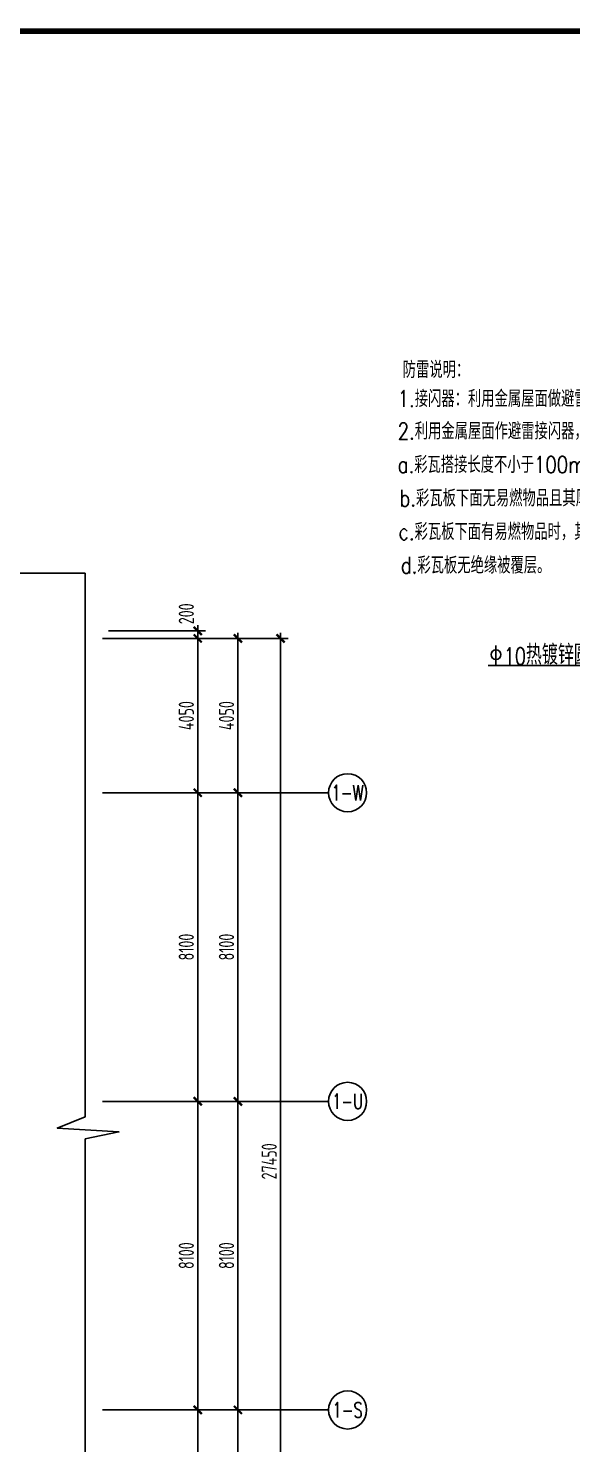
# Model space of a CAD drawing. Extents: x 696723 to 884653, y 341097 to 591307.
# Drawn here: x 778397 to 792666, y 405625 to 442776 of the extents above; entities that cross this region are included whole.
import ezdxf
from ezdxf.enums import TextEntityAlignment as Align

# ---------------------------------------------------------------- set-up
doc = ezdxf.new("R2010")
doc.units = 0
doc.header["$LTSCALE"] = 1000
doc.linetypes.add('30', pattern=[0])
doc.layers.get('0').update_dxf_attribs({"linetype": 'CONTINUOUS'})
doc.layers.get('Defpoints').update_dxf_attribs({"linetype": 'CONTINUOUS'})
for name, color, linetype in [('AXIS', 253, '30'), ('AXIS_NUM', 7, 'CONTINUOUS'), ('DIM', 3, 'CONTINUOUS'), ('E-BZ', 4, 'CONTINUOUS'), ('TEL_TEXT', 7, 'CONTINUOUS')]:
    doc.layers.add(name, color=color, linetype=linetype)
doc.styles.add('_TEL_DIM', font='SIMPLEX', dxfattribs={"width": 0.8, "height": 3.5, "bigfont": 'HZTXT'})
doc.styles.add('TSSD_Axis', font='Complex.shx', dxfattribs={"width": 0.7, "bigfont": 'hztxt.shx'})
doc.styles.add('TSSD_Dimension', font='Tssdeng.shx', dxfattribs={"width": 0.7, "bigfont": 'hztxt.shx'})
doc.dimstyles.new('TSSD_100_100$0', dxfattribs={"dimtxt": 300, "dimasz": 100, "dimexe": 100, "dimexo": 300, "dimgap": 100, "dimtad": 1, "dimdec": 0, "dimzin": 0, "dimdsep": 46, "dimtxsty": 'TSSD_Dimension', "dimblk": 'ARCHTICK', "dimcen": 0, "dimdle": 100, "dimclrd": 3, "dimclre": 3, "dimclrt": 7, "dimazin": 0, "dimtfac": 1, "dimtdec": 0, "dimtix": 1, "dimtmove": 2, "dimatfit": 3, "dimldrblk": 'ARCHTICK', "dimfxl": 1, "dimtolj": 1, "dimtzin": 0, "dimarcsym": 0})

# ---------------------------------------------------------------- blocks, each defined once
blk = doc.blocks.new('ts_axno')
at = {"color": 0, "linetype": 'ByBlock', "lineweight": -2}
blk.add_circle((0, 0), 0.5, dxfattribs=at)
at = {"color": 0, "linetype": 'ByBlock', "lineweight": -2, "style": 'TSSD_Axis', "width": 0.7}
blk.add_attdef('A', text='', height=0.6, dxfattribs=at).set_placement((0, 0), align=Align.MIDDLE_CENTER)
blk = doc.blocks.new('_ArchTick')
at = {"color": 0, "linetype": 'ByBlock', "const_width": 0.4}
blk.add_lwpolyline([(-0.71, -0.71), (0.71, 0.71)], dxfattribs=at)
blk = doc.blocks.new('*D21')
at = {"layer": 'Defpoints', "color": 0}
for p in [(780098, 406511), (783901, 406511), (780098, 399311)]:
    blk.add_point(p, dxfattribs=at)
at = {"layer": 'DIM', "color": 3, "lineweight": -2}
for p, q in [((780498, 406511), (784101, 406511)), ((783901, 399161), (783901, 406661)), ((780498, 399311), (784101, 399311))]:
    blk.add_line(p, q, dxfattribs=at)
at = {"layer": 'DIM', "color": 3, "lineweight": -2, "xscale": 150, "yscale": 150, "zscale": 150}
for p, rotation in [((783901, 406511), 90), ((783901, 399311), 270)]:
    blk.add_blockref('_ArchTick', p, dxfattribs=dict(at, rotation=rotation))
at = {"layer": 'DIM', "color": 7, "insert": (783601, 402911), "char_height": 400, "attachment_point": 5, "rotation": 90, "style": 'TSSD_Dimension'}
blk.add_mtext('\\A1;7200', dxfattribs=at)
blk = doc.blocks.new('*D22')
at = {"layer": 'Defpoints', "color": 0}
for p in [(780098, 414611), (783901, 414611), (780098, 406511)]:
    blk.add_point(p, dxfattribs=at)
at = {"layer": 'DIM', "color": 3, "lineweight": -2}
for p, q in [((780498, 414611), (784101, 414611)), ((783901, 406361), (783901, 414761)), ((780498, 406511), (784101, 406511))]:
    blk.add_line(p, q, dxfattribs=at)
at = {"layer": 'DIM', "color": 3, "lineweight": -2, "xscale": 150, "yscale": 150, "zscale": 150}
for p, rotation in [((783901, 414611), 90), ((783901, 406511), 270)]:
    blk.add_blockref('_ArchTick', p, dxfattribs=dict(at, rotation=rotation))
at = {"layer": 'DIM', "color": 7, "insert": (783601, 410561), "char_height": 400, "attachment_point": 5, "rotation": 90, "style": 'TSSD_Dimension'}
blk.add_mtext('\\A1;8100', dxfattribs=at)
blk = doc.blocks.new('*D23')
at = {"layer": 'Defpoints', "color": 0}
for p in [(780098, 422711), (783901, 422711), (780098, 414611)]:
    blk.add_point(p, dxfattribs=at)
at = {"layer": 'DIM', "color": 3, "lineweight": -2}
for p, q in [((783901, 414461), (783901, 422861)), ((780498, 422711), (784101, 422711)), ((780498, 414611), (784101, 414611))]:
    blk.add_line(p, q, dxfattribs=at)
at = {"layer": 'DIM', "color": 3, "lineweight": -2, "xscale": 150, "yscale": 150, "zscale": 150}
for p, rotation in [((783901, 422711), 90), ((783901, 414611), 270)]:
    blk.add_blockref('_ArchTick', p, dxfattribs=dict(at, rotation=rotation))
at = {"layer": 'DIM', "color": 7, "insert": (783601, 418661), "char_height": 400, "attachment_point": 5, "rotation": 90, "style": 'TSSD_Dimension'}
blk.add_mtext('\\A1;8100', dxfattribs=at)
blk = doc.blocks.new('*D24')
at = {"layer": 'Defpoints', "color": 0}
for p in [(780098, 426761), (783901, 426761), (780098, 422711)]:
    blk.add_point(p, dxfattribs=at)
at = {"layer": 'DIM', "color": 3, "lineweight": -2}
for p, q in [((783901, 422561), (783901, 426911)), ((780498, 426761), (784101, 426761)), ((780498, 422711), (784101, 422711))]:
    blk.add_line(p, q, dxfattribs=at)
at = {"layer": 'DIM', "color": 3, "lineweight": -2, "xscale": 150, "yscale": 150, "zscale": 150}
for p, rotation in [((783901, 426761), 90), ((783901, 422711), 270)]:
    blk.add_blockref('_ArchTick', p, dxfattribs=dict(at, rotation=rotation))
at = {"layer": 'DIM', "color": 7, "insert": (783601, 424736), "char_height": 400, "attachment_point": 5, "rotation": 90, "style": 'TSSD_Dimension'}
blk.add_mtext('\\A1;4050', dxfattribs=at)
blk = doc.blocks.new('*D25')
at = {"layer": 'Defpoints', "color": 0}
for p in [(780398, 426761), (785023, 426761), (780246, 399311)]:
    blk.add_point(p, dxfattribs=at)
at = {"layer": 'DIM', "color": 3, "lineweight": -2}
for p, q in [((785023, 399161), (785023, 426911)), ((780798, 426761), (785223, 426761)), ((780646, 399311), (785223, 399311))]:
    blk.add_line(p, q, dxfattribs=at)
at = {"layer": 'DIM', "color": 3, "lineweight": -2, "xscale": 150, "yscale": 150, "zscale": 150}
for p, rotation in [((785023, 426761), 90), ((785023, 399311), 270)]:
    blk.add_blockref('_ArchTick', p, dxfattribs=dict(at, rotation=rotation))
at = {"layer": 'DIM', "color": 7, "insert": (784723, 413036), "char_height": 400, "attachment_point": 5, "rotation": 90, "style": 'TSSD_Dimension'}
blk.add_mtext('\\A1;27450', dxfattribs=at)
blk = doc.blocks.new('*D13')
at = {"layer": 'Defpoints', "color": 0}
for p in [(779946, 406511), (782846, 406511), (779946, 399311)]:
    blk.add_point(p, dxfattribs=at)
at = {"layer": 'DIM', "color": 3, "lineweight": -2}
for p, q in [((780346, 406511), (783046, 406511)), ((782846, 399161), (782846, 406661)), ((780346, 399311), (783046, 399311))]:
    blk.add_line(p, q, dxfattribs=at)
at = {"layer": 'DIM', "color": 3, "lineweight": -2, "xscale": 150, "yscale": 150, "zscale": 150}
for p, rotation in [((782846, 406511), 90), ((782846, 399311), 270)]:
    blk.add_blockref('_ArchTick', p, dxfattribs=dict(at, rotation=rotation))
at = {"layer": 'DIM', "color": 7, "insert": (782546, 402911), "char_height": 400, "attachment_point": 5, "rotation": 90, "style": 'TSSD_Dimension'}
blk.add_mtext('\\A1;7200', dxfattribs=at)
blk = doc.blocks.new('*D14')
at = {"layer": 'Defpoints', "color": 0}
for p in [(779946, 414611), (782846, 414611), (779946, 406511)]:
    blk.add_point(p, dxfattribs=at)
at = {"layer": 'DIM', "color": 3, "lineweight": -2}
for p, q in [((780346, 414611), (783046, 414611)), ((782846, 406361), (782846, 414761)), ((780346, 406511), (783046, 406511))]:
    blk.add_line(p, q, dxfattribs=at)
at = {"layer": 'DIM', "color": 3, "lineweight": -2, "xscale": 150, "yscale": 150, "zscale": 150}
for p, rotation in [((782846, 414611), 90), ((782846, 406511), 270)]:
    blk.add_blockref('_ArchTick', p, dxfattribs=dict(at, rotation=rotation))
at = {"layer": 'DIM', "color": 7, "insert": (782546, 410561), "char_height": 400, "attachment_point": 5, "rotation": 90, "style": 'TSSD_Dimension'}
blk.add_mtext('\\A1;8100', dxfattribs=at)
blk = doc.blocks.new('*D15')
at = {"layer": 'Defpoints', "color": 0}
for p in [(779946, 422711), (782846, 422711), (779946, 414611)]:
    blk.add_point(p, dxfattribs=at)
at = {"layer": 'DIM', "color": 3, "lineweight": -2}
for p, q in [((782846, 414461), (782846, 422861)), ((780346, 422711), (783046, 422711)), ((780346, 414611), (783046, 414611))]:
    blk.add_line(p, q, dxfattribs=at)
at = {"layer": 'DIM', "color": 3, "lineweight": -2, "xscale": 150, "yscale": 150, "zscale": 150}
for p, rotation in [((782846, 422711), 90), ((782846, 414611), 270)]:
    blk.add_blockref('_ArchTick', p, dxfattribs=dict(at, rotation=rotation))
at = {"layer": 'DIM', "color": 7, "insert": (782546, 418661), "char_height": 400, "attachment_point": 5, "rotation": 90, "style": 'TSSD_Dimension'}
blk.add_mtext('\\A1;8100', dxfattribs=at)
blk = doc.blocks.new('*D16')
at = {"layer": 'Defpoints', "color": 0}
for p in [(779946, 426761), (782846, 426761), (779946, 422711)]:
    blk.add_point(p, dxfattribs=at)
at = {"layer": 'DIM', "color": 3, "lineweight": -2}
for p, q in [((782846, 422561), (782846, 426911)), ((780346, 426761), (783046, 426761)), ((780346, 422711), (783046, 422711))]:
    blk.add_line(p, q, dxfattribs=at)
at = {"layer": 'DIM', "color": 3, "lineweight": -2, "xscale": 150, "yscale": 150, "zscale": 150}
for p, rotation in [((782846, 426761), 90), ((782846, 422711), 270)]:
    blk.add_blockref('_ArchTick', p, dxfattribs=dict(at, rotation=rotation))
at = {"layer": 'DIM', "color": 7, "insert": (782546, 424736), "char_height": 400, "attachment_point": 5, "rotation": 90, "style": 'TSSD_Dimension'}
blk.add_mtext('\\A1;4050', dxfattribs=at)
blk = doc.blocks.new('*D17')
at = {"layer": 'Defpoints', "color": 0}
for p in [(780107, 426961), (782846, 426961), (780107, 426761)]:
    blk.add_point(p, dxfattribs=at)
at = {"layer": 'DIM', "color": 3, "lineweight": -2}
for p, q in [((780507, 426961), (783046, 426961)), ((782846, 426611), (782846, 427111)), ((780507, 426761), (783046, 426761))]:
    blk.add_line(p, q, dxfattribs=at)
at = {"layer": 'DIM', "color": 3, "lineweight": -2, "xscale": 150, "yscale": 150, "zscale": 150}
for p, rotation in [((782846, 426961), 90), ((782846, 426761), 270)]:
    blk.add_blockref('_ArchTick', p, dxfattribs=dict(at, rotation=rotation))
at = {"layer": 'DIM', "color": 7, "insert": (782546, 427408), "char_height": 400, "attachment_point": 5, "rotation": 90, "style": 'TSSD_Dimension'}
blk.add_mtext('\\A1;200', dxfattribs=at)

msp = doc.modelspace()

# ---------------------------------------------------------------- linework, layer by layer
at = {"color": 8}
for points in [[(762598.4, 428474), (770798.5, 428474), (770906.2, 429018.6), (770935.4, 427928), (771120.5, 428474), (779894.3, 428474)], [(779894.3, 398885.7), (779894.3, 413624.2), (780777.2, 413807.3), (779155.5, 413907.5), (779894.3, 414208.3), (779894.3, 428474)]]:
    msp.add_lwpolyline(points, dxfattribs=at)
at = {"layer": 'AXIS', "color": 8, "linetype": 'ByBlock'}
for p, q in [((782281.6, 422710.6), (786281.6, 422710.6)), ((782281.6, 414610.6), (786281.6, 414610.6)), ((782281.6, 406510.6), (786281.6, 406510.6))]:
    msp.add_line(p, q, dxfattribs=at)
at = {"layer": 'E-BZ'}
for p, q in [((790676.7, 426572), (790676.7, 426073.3)), ((799524.7, 426051.2), (790473.1, 426051.2))]:
    msp.add_line(p, q, dxfattribs=at)
at = {"layer": 'E-BZ', "const_width": 150}
msp.add_lwpolyline([(753808.8, 382700.8), (837658.8, 382700.8), (837658.8, 442700.8), (753808.8, 442700.8)], close=True, dxfattribs=at)
at = {"layer": 'E-BZ'}
msp.add_circle((790676.7, 426335.8), 126, dxfattribs=at)

# ---------------------------------------------------------------- block references
at = {"layer": 'AXIS_NUM', "color": 8}
ref = msp.add_blockref('ts_axno', (786781.6, 422710.6), dxfattribs=dict(at, xscale=1000, yscale=1000, zscale=1000))
ref.add_attrib('8', '1-W', dxfattribs={"height": 400, "style": 'TSSD_Axis', "width": 0.7}).set_placement((786781.6, 422710.6), align=Align.MIDDLE_CENTER)
ref = msp.add_blockref('ts_axno', (786781.6, 414610.6), dxfattribs=dict(at, xscale=1000, yscale=1000, zscale=1000))
ref.add_attrib('8', '1-U', dxfattribs={"height": 400, "style": 'TSSD_Axis', "width": 0.7}).set_placement((786781.6, 414610.6), align=Align.MIDDLE_CENTER)
ref = msp.add_blockref('ts_axno', (786781.6, 406510.6), dxfattribs=dict(at, xscale=1000, yscale=1000, zscale=1000))
ref.add_attrib('8', '1-S', dxfattribs={"height": 400, "style": 'TSSD_Axis', "width": 0.7}).set_placement((786781.6, 406510.6), align=Align.MIDDLE_CENTER)

# ---------------------------------------------------------------- texts
at = {"layer": 'E-BZ', "style": '_TEL_DIM'}
for s, height, width, p in [('10', 446.25, 0.752941, (790886.7, 426073.3)), ('热镀锌圆钢焊接引至屋面避雷带', 525, 0.8, (791462.7, 426073.3))]:
    msp.add_text(s, height=height, dxfattribs=dict(at, width=width)).set_placement(p)
at = {"layer": 'TEL_TEXT', "color": 4, "style": '_TEL_DIM', "width": 0.8}
for s, p in [('防雷说明：', (788228.6, 433596.6)), ('1.接闪器：利用金属屋面做避雷接闪器；', (788095.6, 432836.2)), ('2.利用金属屋面作避雷接闪器，施工时应注意如下事项：', (788095.6, 431985.5)), ('a.彩瓦搭接长度不小于100mm;', (788095.6, 431105.1)), ('b.彩瓦板下面无易燃物品且其厚度不应小于0.5mm;', (788144.5, 430224.8)), ('c.彩瓦板下面有易燃物品时，其厚度不应小于4mm;', (788120, 429344.5)), ('d.彩瓦板无绝缘被覆层。', (788179.4, 428464.2))]:
    msp.add_text(s, height=436.67, dxfattribs=at).set_placement(p)

# ---------------------------------------------------------------- dimensions: what is measured, and where the dimension line sits
at = {"layer": 'DIM', "color": 8}
dim = msp.add_linear_dim(base=(782846.4, 426960.6), p1=(780107.4, 426760.6), p2=(780107.4, 426960.6), angle=90, dimstyle='TSSD_100_100$0', override={"dimtxt": 400, "dimasz": 150, "dimexe": 200, "dimexo": 400, "dimdle": 150}, dxfattribs=at)
dim.commit()
dim.dimension.update_dxf_attribs({"geometry": '*D17', "text_midpoint": (782546.4, 427408.3), "dimtype": 128})
for base, p1, p2, picture, middle in [((782846.4, 426760.6), (779945.9, 422710.6), (779945.9, 426760.6), '*D16', (782546.4, 424735.6)), ((783901.5, 426760.6), (780098.2, 422710.6), (780098.2, 426760.6), '*D24', (783601.5, 424735.6)), ((785022.9, 426760.6), (780245.8, 399310.6), (780398.2, 426760.6), '*D25', (784722.9, 413035.6)), ((782846.4, 422710.6), (779945.9, 414610.6), (779945.9, 422710.6), '*D15', (782546.4, 418660.6)), ((783901.5, 422710.6), (780098.2, 414610.6), (780098.2, 422710.6), '*D23', (783601.5, 418660.6)), ((782846.4, 414610.6), (779945.9, 406510.6), (779945.9, 414610.6), '*D14', (782546.4, 410560.6)), ((783901.5, 414610.6), (780098.2, 406510.6), (780098.2, 414610.6), '*D22', (783601.5, 410560.6)), ((782846.4, 406510.6), (779945.9, 399310.6), (779945.9, 406510.6), '*D13', (782546.4, 402910.6)), ((783901.5, 406510.6), (780098.2, 399310.6), (780098.2, 406510.6), '*D21', (783601.5, 402910.6))]:
    dim = msp.add_linear_dim(base=base, p1=p1, p2=p2, angle=90, dimstyle='TSSD_100_100$0', override={"dimtxt": 400, "dimasz": 150, "dimexe": 200, "dimexo": 400, "dimdle": 150}, dxfattribs=at)
    dim.commit()
    dim.dimension.update_dxf_attribs({"geometry": picture, "text_midpoint": middle})

doc.saveas('drawing.dxf')
